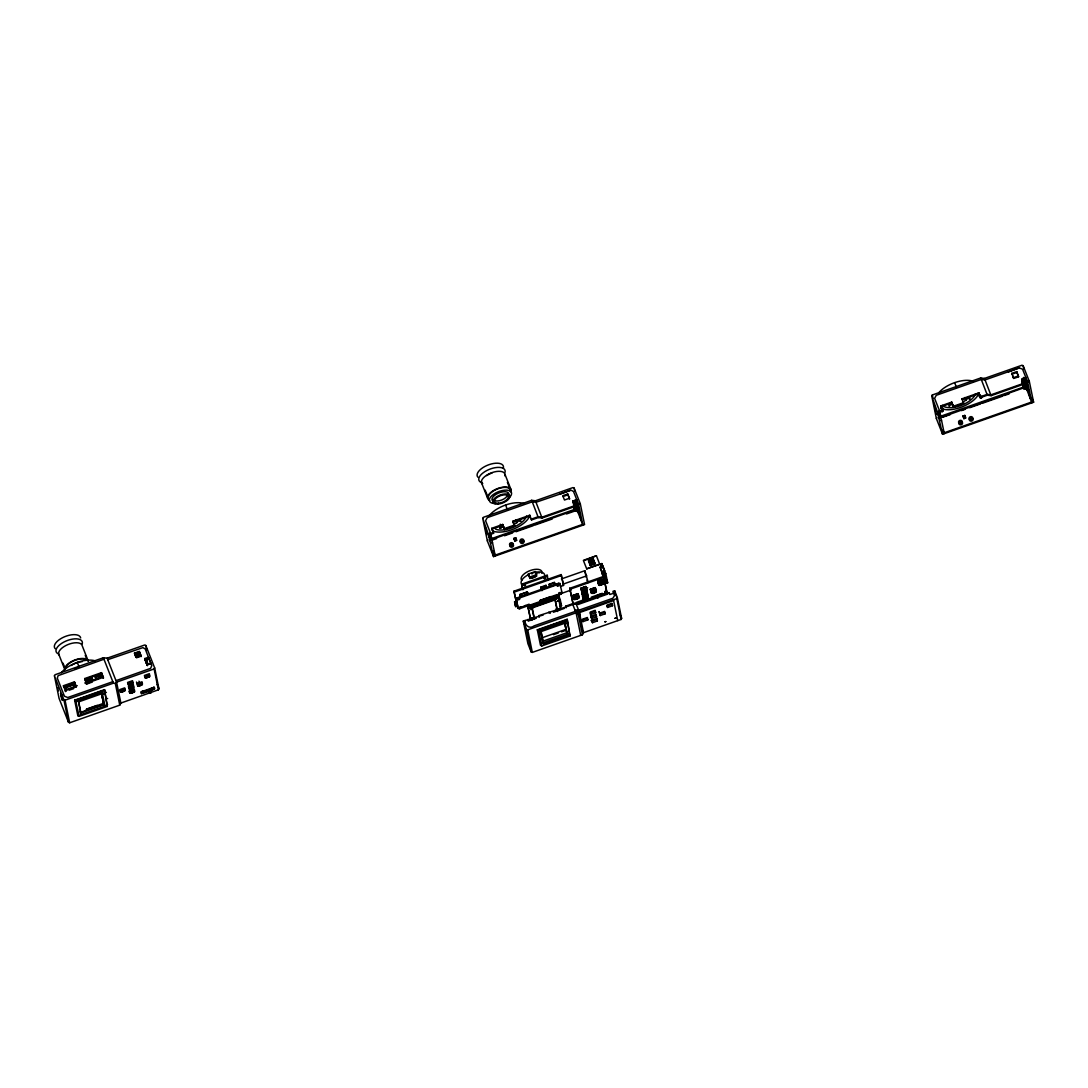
<?xml version="1.0" encoding="UTF-8"?>
<svg xmlns="http://www.w3.org/2000/svg" width="1088" height="1088" viewBox="0 0 1088 1088"><rect width="100%" height="100%" fill="white"/><g stroke="black" fill="none" stroke-linecap="round" stroke-linejoin="round"><path stroke-width="1.5" d="M142.202 692.349L143.344 692.158L142.31 692.294M143.249 691.914L143.154 691.805M148.539 676.178L146.241 676.682L147.506 676.994M153.082 688.296L152.959 689.058L152.388 688.5M153.231 688.391L152.456 688.786M531.175 609.362L530.74 609.566M560.13 592.375C556.39 595.095 563.067 592.634 558.688 593.096M953.387 406.259L963.533 402.696L963.71 403.526L953.564 407.089L951.742 402.084L940.78 405.946C944.343 406.776 942.698 414.922 941.011 410.53M104.516 689.642L107.318 706.425L79.138 716.339L77.819 715.673L74.637 700.155L104.516 689.642L107.318 706.425L106.774 705.038L107.617 704.738M567.188 619.262L569.976 636.058L541.797 645.973L540.491 645.306L537.309 629.789L567.188 619.262L569.976 636.058L569.432 634.671M593.014 562.686L592.498 563.407M133.334 691.587C133.498 689.67 129.418 692.539 132.083 692.308M979.758 394.495L979.771 395.23M524.987 620.486C524.824 625.845 529.802 629.326 534.14 625.858L575.498 611.32L579.251 611.782L579.428 612.612L578.313 614.72L579.251 611.782L576.273 604.234L572.519 603.772L565.692 606.166L565.869 607.009M54.427 675.811L54.985 674.764L103.374 657.737L107.127 658.199L144.65 645.007L145.806 645.456L154.659 667.896L158.943 688.786L158.386 689.833L120.877 703.052L119.762 705.146L69.673 722.772L68.517 722.31L59.065 698.374L54.427 675.811L63.879 699.747L68.517 722.31M158.386 689.833L154.102 668.943L154.659 667.896M482.732 518.391L483.29 517.344L531.665 500.317L535.432 500.793L572.954 487.587L574.097 488.036L580.285 503.69L584.569 524.593L493.544 556.607L487.37 540.954L482.732 518.391L489.763 538.206L491.477 537.608L490.62 533.446L485.588 520.703L487.22 517.657L532.263 501.813L536.017 502.275L571.2 490.212L573.539 491.558L578.571 504.302L582.869 525.191M487.37 540.954L487.927 539.906M543.252 614.965L523.287 621.098L527.911 643.661L531.189 651.943L532.331 652.392L582.42 634.78L583.535 632.672L579.428 612.612L613.605 600.576M582.95 631.176L583.535 632.672L621.058 619.466L616.774 598.577L617.331 597.53L614.652 590.743L612.938 591.342L614.516 595.639L612.843 598.25L578.666 610.286L574.899 609.81M621.058 619.466L621.615 618.419L617.331 597.53M931.763 396.032L932.321 394.985L980.696 377.971L984.463 378.434L1021.986 365.228L1023.128 365.677L1029.316 381.344L1033.6 402.234L942.575 434.262L936.387 418.594L931.763 396.032L938.794 415.861L940.508 415.249L939.651 411.087L934.619 398.358L936.238 395.311L981.281 379.454L985.048 379.916L1019.238 367.907L1022.57 369.199L1027.602 381.942L1031.886 402.832L1026.691 389.259L1023.359 387.967L939.61 417.969M936.387 418.594L936.945 417.547M518.31 608.45L516.188 598.917L517.426 597.747L558.43 583.318A2.734 1.265 -21.5 0 1 559.939 583.508L560.293 584.378A2.734 1.265 -21.5 0 0 558.77 584.174L517.766 598.604C514.964 600.195 516.542 608.94 519.833 608.654L560.823 594.225L562.074 593.055L559.953 583.522M561.367 593.858L561.734 592.198L562.074 593.055M521.084 519.003L514.012 524.579L512.829 521.574M530.25 606.941L529.298 606.696M558.47 584.773L557.287 586.174L558.878 585.494L556.838 585.249L557.573 584.392M532.807 618.487L531.57 618.569L532.522 618.678M557.015 598.55C554.581 598.672 558.674 598.604 556.43 598.237M586.949 599.162C589.397 600.277 582.991 601.147 586.364 599.298C589.492 597.339 582.678 599.121 585.929 599.597M602.14 583.821C603.146 581.686 598.142 584.474 601.052 584.365M970.115 396.644L963.03 402.22M63.879 699.747L65.035 700.196L113.41 683.182L115.301 683.414L116.579 682.149L154.102 668.943M523.287 621.098L526.551 629.381L527.707 629.83L576.082 612.816L577.959 613.047L579.251 611.782L616.774 598.577M534.466 616.692L530.699 619.793L527.816 606.628L557.94 596.034L560.823 609.198L557.192 610.477L554.703 598.291L555.288 599.801L532.25 607.906L531.651 606.397L534.154 618.582M554.554 600.127L558.321 597.013L528.21 607.621L530.699 619.793L532.998 618.99M123.42 690.88C125.324 688.881 119.83 690.676 122.264 691.288M132.097 687.82C133.946 685.576 128.153 688.106 131.24 688.187M574.831 595.598L576.218 595.014M577.266 598.155C579.183 596.156 573.662 597.965 576.11 598.563M585.942 595.109C587.86 593.096 582.338 594.905 584.786 595.517M595.748 596.795L595.095 596.89M605.105 591.355L604.778 592.022L605.472 591.233M942.358 411.495L942.154 411.604M102.585 676.736L102.925 677.593L102.585 676.736L84.769 683.006M556.43 584.025L556.798 584.854M152.959 688.704L152.742 688.786M528.646 575.457L528.346 574.015L535.187 571.608L536.697 576.123L529.87 578.53L529.013 575.253M525.096 584.8C522.022 587.275 528.605 584.324 523.831 585.072M940.889 408.53L941.65 407.769L940.78 405.946M544.802 577.932L545.292 576.953L543.864 577.918L545.958 578.177L544.326 578.87L544.966 577.932M518.35 598.21L519.547 598.237L518.758 598.985M518.908 598.971C516.392 601.066 522.226 598.495 518.514 599.053M583.154 588.105L584.664 588.01M592.634 589.179L594.13 589.084M559.382 494.346L570.207 490.253M1008.413 371.987L1019.238 367.907M567.691 493.979L562.782 495.706L564.482 500.018L569.391 498.29L567.691 493.979L569.568 499.12L569.391 498.29M562.958 496.55L567.868 494.822M103.958 659.219L58.126 675.648L57.297 678.123L64.437 696.225L67.769 697.517L112.826 681.686M107.712 659.695L142.895 647.618L145.248 648.978L151.178 664.387M135.782 656.839L134.477 653.126L139.4 651.399L141.263 656.54L139.563 652.229M490.797 534.29L493.571 533.31L491.749 528.306L502.71 524.443L504.533 529.448L514.678 525.885L512.965 521.166L529.802 515.236L531.502 519.955L538.315 517.562L542.082 518.038L574.981 506.45L573.05 501.146L576.803 499.827L581.114 520.758M491.926 529.135L502.887 525.273L502.71 524.443M514.678 525.885L513.142 521.995L529.965 516.079L529.802 515.236M573.226 501.99L576.98 500.657L576.817 499.854M136.381 656.54L140.447 655.112L139.046 651.549L140.692 656.309L136.626 657.737L134.98 652.977L136.163 656.554M141.1 655.697L136.177 657.438L134.477 653.126M488.92 534.045L493.394 532.467L491.749 528.306M504.37 528.618L514.502 525.042M74.419 681.863L74.582 682.693L63.621 686.555L63.444 685.712L74.419 681.863L76.35 686.773L65.389 690.635L65.566 691.478L66.246 690.336M574.818 505.621L541.906 517.194L538.152 516.732L531.325 519.126L531.502 519.955M578.571 504.302L580.285 503.69M84.674 678.572L86.673 684.039L84.674 678.572L101.497 672.656L103.319 677.294L85.762 683.631M84.837 679.415L101.66 673.486L101.497 672.656M144.976 659.546L144.745 658.566L148.512 657.247L149.029 658.974L146.268 659.777L146.962 663.095M66.395 689.778L65.878 687.29L73.44 684.624L74.188 686.555M87.448 681.768L87.04 679.837L92.126 678.042L92.861 680.163L87.693 681.469L88.087 683.414M95.771 678.844L95.363 676.899L100.45 675.118C103.741 677.511 94.969 680.544 95.472 677.375L100.545 675.594M148.689 658.104L144.922 659.396L147.41 665.706L144.745 658.566M65.919 687.453L73.467 684.787M92.222 678.518L87.135 680.313L87.788 681.945M491.11 538.791L575.647 509.048M493.408 550.936L495.081 555.179L582.692 524.348L577.66 511.618L574.818 510.258L491.259 539.648L490.062 533.147M65.878 687.29L66.681 689.37L77.234 685.658M493.544 556.607L489.845 540.695L491.545 540.097L490.566 535.282L491.477 537.608M496.618 538.56L491.844 540.233L490.362 532.97M504.56 535.758L512.516 532.957L512.339 532.127M516.011 531.733L533.174 525.694L532.998 524.851M534.766 525.137L552.242 518.976M566.549 513.944L574.505 511.156L573.675 507.117L574.328 510.313M69.306 690.159L73.644 688.636M92.317 682.054L87.53 683.74L87.353 682.91M490.756 543.021L492.47 542.409L491.545 540.097M148.077 664.455L150.81 663.49M147.234 664.877L151.001 663.558M62.968 694.688L61.037 695.368L60.724 694.552M514.053 538.37L515.766 537.771L516.351 539.267L516.596 540.437L514.882 541.035L514.053 538.37L514.882 541.035M514.298 539.539L515.998 538.941L515.766 537.771M514.638 539.866L516.351 539.267M115.994 680.653L150.593 668.358L151.803 665.57L149.002 658.811M102.19 690.907L75.575 700.278L79.138 716.339L78.594 714.952M104.611 690.05L103.754 690.363L104.298 691.737L76.119 701.651L74.637 700.155M1016.722 371.62L1016.899 372.463L1011.976 374.19L1011.813 373.361L1016.722 371.62L1018.599 376.761L1014.914 378.066M78.472 701.95L102.381 693.532L104.965 706.126L81.056 714.544L79.914 711.661M105.114 692.838L106.406 692.376M137.578 685.902L137.088 683.509L141.998 681.782L142.487 684.175M1012.547 375.632L1013.676 378.502L1013.513 377.658L1018.422 375.931M138.217 686.202L142.283 684.774L141.875 682.788L137.809 684.216L138.217 686.202L137.374 684.053M106.366 698.918L107.658 698.455M978.819 392.89L978.996 393.72L962.173 399.636L961.996 398.806L978.819 392.89L980.533 397.61L987.346 395.202L991.114 395.678L1024.012 384.105L1022.081 378.801L1025.834 377.468M951.742 402.084L951.918 402.927L940.943 406.776L942.589 410.951L939.828 411.93M130.438 693.355L134.504 691.927L134.096 689.942L130.03 691.37L130.438 693.355L129.594 691.206M1022.244 379.63L1026.011 378.311L1025.848 377.509L1030.132 398.398M86.455 709.131L97.199 705.35M86.292 709.417L103.822 703.242L104.965 706.126M80.716 712.327L103.754 704.222L101.578 693.559M101.755 694.035L103.945 704.684L80.893 712.803L78.39 700.618M141.032 691.886L154.183 687.262L151.178 688.323L151.613 690.268L144.486 692.77C145.642 689.37 139.278 691.492 141.426 693.627L144.337 692.322L141.426 693.627M937.938 411.699L942.426 410.122L942.589 410.951M980.356 396.766L987.17 394.373L990.937 394.835L1023.835 383.262M150.035 689.221L145.452 690.826L145.683 691.927L148.267 691.016L148.036 689.914L149.165 693.314L151.164 692.607L150.035 689.221L151.164 692.607M77.819 715.673L78.676 715.374M154.591 689.003C146.526 690.69 156.944 690.159 154.183 687.262M1027.602 381.942L1029.316 381.344M148.947 692.213L150.933 691.519M940.141 416.432L1024.678 386.689M942.575 434.262L938.862 418.336L940.576 417.738L939.583 412.937L940.508 415.249M942.466 417.316L950.409 414.514M965.042 409.374L961.534 410.611L961.37 409.768M969.721 407.728L980.642 403.879M1002.864 396.073L982.206 403.335L982.029 402.506M1004.455 395.502L1009.215 393.829M939.787 420.662L941.487 420.063L940.576 417.738M963.084 416.01L964.784 415.412L965.382 416.908L965.614 418.078L963.914 418.676L963.084 416.01L963.914 418.676M963.669 417.506L965.382 416.908M535.187 571.608C540.464 575.838 530.577 580.149 529.57 577.089L536.411 574.682M1031.723 402.002L944.112 432.82L942.997 429.991M583.426 560.306L596.414 555.737L599.692 564.278L586.704 568.847L583.522 560.81L596.414 555.737M588.826 560.266L592.892 558.838L594.293 562.401L594.538 563.598L590.471 565.026L588.826 560.266L589.07 561.476L593.137 560.048L592.892 558.838M522.566 588.894L521.601 584.215L547.142 575.226L547.495 576.096L521.941 585.086L522.906 589.778M594.293 562.401L590.226 563.829L590.471 565.026M513.958 591.192L516.351 602.018L513.958 591.192L561.15 574.586L563.543 585.426L560.388 586.527M514.311 592.09L561.503 575.484M588.322 560.415L590.199 565.556L595.109 563.815L594.946 562.986M601.406 566.957L600.794 563.924L601.814 563.557L605.812 573.689L607.689 582.801L606.655 583.168L603.228 574.478M561.422 578.938L584.814 570.71L588.159 582.298M520.241 597.067L519.724 594.565L527.286 591.913L528.074 594.007L527.313 592.076L519.765 594.728M541.294 589.057L540.886 587.112L545.972 585.33L546.706 587.438L541.538 588.758L541.933 590.702M549.222 584.188L554.295 582.393C557.6 584.882 548.325 588.146 549.222 584.188L549.617 586.133M540.981 587.588L544.789 586.255M549.318 584.664L554.39 582.869M602.575 574.872L600.114 567.052L602.847 566.086L604.67 570.778L601.895 571.567L602.575 574.872L604.275 574.26L603.636 571.132L606.655 583.168M528.034 593.844L520.526 596.659L519.724 594.565M563.434 584.025L586.826 575.797M515.698 606.628L514.57 601.827L516.487 601.147L516.814 601.977L514.882 602.657L515.698 606.628L517.63 605.948L516.487 601.147M604.792 574.056L605.812 573.689M515.372 605.798L517.303 605.118M569.745 588.322L603.459 576.463L603.826 577.361L606.968 592.688L573.254 604.561L569.745 588.322L573.254 604.561M570.098 589.22L603.826 577.361M524.484 605.826L529.135 604.194M539.988 600.372L550.841 596.55M521.07 607.24L525.803 605.581M539.988 600.59L557.342 594.483M560.415 593.803L571.336 589.954M603.187 580.992L598.278 582.719L598.767 585.113L597.679 581.223L602.602 579.496L603.677 583.386L602.208 579.85L598.155 581.278L599.406 585.426L603.473 583.998L603.065 582.012L598.998 583.44L599.406 585.426M552.024 597.774L558.593 595.462L560.252 599.665L561.503 605.744L560.211 606.193L559.817 605.2L560.823 609.198L555.927 608.954M580.87 588.214L581.958 592.117L580.87 588.214L585.779 586.486L586.418 588.186L587.656 587.751M539.199 603.296L541.919 602.344M597.829 583.1L598.74 582.774M581.454 589.71L586.378 587.982L586.867 590.39L581.713 592.334L582.801 596.224L581.713 592.334M582.189 590.43L586.255 589.002L585.398 586.84L581.332 588.268L582.597 592.416L586.663 590.988M560.252 599.665L558.96 600.114L557.94 596.034M573.036 595.381L577.946 593.654L578.544 595.15L579.034 597.557L574.124 599.284L573.036 595.381L574.124 599.284M590.335 589.288L595.258 587.561L595.843 589.057L596.333 591.464L591.423 593.191L590.335 589.288L591.423 593.191M574.763 599.583L574.355 597.598L578.422 596.17L578.83 598.155L574.763 599.583L573.498 595.435L577.565 594.007L579.034 597.557M582.583 594.374L582.175 592.389L584.895 591.437M590.811 589.342L594.864 587.914L596.129 592.062L592.062 593.49L590.811 589.342L591.219 591.328M573.621 596.877L578.544 595.15M582.298 593.83L587.221 592.09L585.806 588.826M590.934 590.784L595.843 589.057M583.44 596.523L583.032 594.538L587.098 593.11M591.654 591.505L595.721 590.077M582.556 596.455L583.644 600.345L582.556 596.455L586.582 595.109L586.038 596.183L584.487 595.979L584.95 595.449L585.657 597.285M583.032 596.51L584.283 600.644L583.032 596.51L587.506 595.095M583.154 597.951L588.064 596.21L587.479 594.714M583.875 598.658L587.942 597.23M539.199 617.25L538.723 615.658L565.991 606.914L566.168 607.757L565.692 606.166M575.96 602.575L583.617 599.869M591.287 597.176L602.018 593.409M598.305 594.973L602.589 593.477M567.229 606.533L571.322 605.091M536.302 618.256L529.081 620.799L528.918 619.97M553.384 612.245L564.563 608.314M576.273 604.234L609.185 592.661L609.906 594.51L613.673 593.178M578.014 604.52L607.784 594.048M607.594 607.471L612.503 605.73L612.014 603.337L607.09 605.064L607.594 607.471L606.995 605.962L611.918 604.234L612.503 605.73M570.37 634.794L543.728 644.178L541.144 631.57L565.039 623.166L567.637 635.759L564.55 623.438M590.77 614.462L595.694 612.734L595.204 610.327L590.281 612.054L590.77 614.462L590.186 612.966L595.095 611.238L595.694 612.734M591.151 616.162L596.061 614.434L596.55 616.842L591.641 618.569L590.553 614.666L591.641 618.569M599.746 613.129L604.67 611.402L605.159 613.809L600.25 615.536L599.162 611.633L600.25 615.536M591.042 617.073L595.966 615.332L596.55 616.842M599.651 614.04L604.574 612.313L605.159 613.809M582.937 621.629L587.86 619.902L587.37 617.494L582.447 619.222L582.937 621.629L582.352 620.133L587.262 618.406L587.86 619.902M542.069 637.786L565.706 629.462M590.934 620.595L597.244 618.378M553.52 634.658L558.294 632.971M561.476 631.856L566.263 630.17M597.38 620.962L596.795 619.466L591.872 621.194L592.47 622.69L597.38 620.962L596.89 618.555M543.728 644.178L542.586 641.281L566.494 632.876M940.658 408.558L941.474 408.544M140.298 684.855L141.562 685.168L139.318 685.957L140.787 683.808L138.897 684.746L140.162 685.059M594.143 592.144L595.408 592.457L593.518 593.395L594.986 591.246L592.742 592.035L594.007 592.348M605.513 593.382L605.322 593.395M979.771 395.134L978.996 393.734C977.772 396.644 982.6 400.248 981.73 396.209M556.58 597.094L555.642 597.842M1024.515 388.742L1023.522 388.797L1022.04 381.548M517.97 607.607L519.833 608.654M953.333 404.967L948.246 404.342M499.215 526.701L504.302 527.326M533.093 607.852L528.21 607.621L527.816 606.628M980.193 396.753L980.56 398.181M575.362 500.398L577.837 512.448L575.09 501.337M537.309 629.789L538.791 631.285L541.797 645.973L541.253 644.586M942.262 410.094L942.956 411.087M1031.75 397.542L1033.6 402.234M1016.899 372.463L1018.599 376.761M1011.813 373.361L1013.513 377.658M984.463 378.434L991.114 395.678M980.696 377.971L987.346 395.202M979.064 394.958L980.41 398.14M964.77 397.542L965.954 400.534M961.996 398.806L963.71 403.526M954.611 382.65L956.488 387.382M965.614 418.078L964.784 415.412M951.918 402.927L953.564 407.089M938.794 415.861L937.883 413.535L938.862 418.336M615.128 593.572L615.917 595.585M600.794 563.924L601.854 566.617L602.847 566.086M605.404 577.007L607.689 582.801M619.48 612.993L621.615 618.419M600.114 567.052L601.895 571.567M606.968 592.688L603.459 576.463M595.109 563.815L593.246 558.674M593.137 560.048L594.538 563.598M600.141 580.366L600.78 582.066M598.155 581.278L598.998 583.44M597.679 581.223L598.318 582.923M595.748 589.968L596.333 591.464M597.938 598.169L596.877 595.476L597.271 597.38M592.797 588.431L593.436 590.131M586.99 580.108L587.996 582.651M586.282 588.894L586.867 590.39M586.242 590.961L587.71 594.497L587.221 592.09M583.331 587.357L583.957 589.057M584.174 591.464L584.8 593.164M581.74 590.254L582.597 592.416M582.175 592.389L583.032 594.538M575.498 594.524L576.123 596.224M573.498 595.435L574.355 597.598M535.432 500.793L542.082 518.038M531.665 500.317L538.315 517.562M563.543 585.426L561.15 574.586M558.43 583.318L558.77 584.174M561.462 592.606L561.802 593.463M560.497 593.382L560.823 594.225M559.844 601.542L561.503 605.744M504.941 474.246L511.142 489.94M507.389 482.324L510.476 490.171M515.739 519.887L516.922 522.893M540.886 587.112L541.634 589.234M505.594 505.009L507.457 509.742M532.018 573.988L531.719 573.254A12.498 5.794 -21.5 0 1 544.571 576.49M515.998 538.941L516.596 540.437M528.346 574.015L529.57 577.089M538.723 615.658L539.022 616.406M502.887 525.273L504.533 529.448M500.303 524.266L501.486 527.272M485.166 490.13L488.267 497.991M541.144 631.57L540.6 630.197L543.184 642.79L567.079 634.372L564.822 623.356M481.413 482.514L487.614 498.222M521.601 584.215L521.941 585.086M531.529 617.848L532.318 619.847M517.426 597.747L517.766 598.604M516.882 598.114L517.222 598.971M516.46 598.522L516.8 599.366M516.188 598.917L516.528 599.774M518.881 607.838L519.207 608.695M518.364 607.77L518.69 608.627M489.763 538.206L488.852 535.894L489.845 540.695M514.57 601.827L514.882 602.657M157.175 684.298L158.943 688.786M146.268 659.777L148.05 664.292M148.267 691.016L149.165 693.314M138.951 681.142L139.59 682.856M136.49 682.013L137.088 683.509M130.329 684.175L130.954 685.889M129.2 691.574L129.798 693.07L129.309 690.662L134.218 688.935L134.708 691.329M107.127 658.199L116.579 682.149L120.877 703.052M103.374 657.737L113.41 683.182M101.66 673.486L103.496 678.123L103.034 676.546M95.363 676.899L96.016 678.545M85.245 655.343L87.094 660.049M103.945 704.684L101.796 695.572M87.04 679.837L87.693 681.469M77.289 662.415L79.152 667.148A21.814 10.118 -21.5 0 0 75.181 668.753M74.582 682.693L76.228 686.868L76.065 686.025M63.036 663.163L64.886 667.869M58.657 653.97L64.845 669.664A12.498 5.807 -21.5 0 1 75.439 659.777A12.498 5.807 -21.5 0 1 88.373 661.395L82.185 645.687A12.498 5.807 -21.5 0 0 67.714 644.667A12.498 5.807 -21.5 0 0 59.364 655.316M63.444 685.712L65.566 691.478M61.54 698.115L62.451 700.427L60.547 693.301L61.853 699.339M1023.128 365.677L1023.794 368.9M1024.393 378.053L1026.854 390.089L1024.121 377.686M1023.781 377.373L1026.256 389.422M1023.726 378.719L1025.875 389.164M1023.305 378.515L1025.454 388.96M1022.842 378.366L1024.814 387.981M1022.693 379.902L1024.338 387.913M1022.135 378.95L1022.312 379.78M1022.203 379.889L1024.012 388.742M977.962 393.19L978.139 394.019M941.066 406.694L941.242 407.538M941.487 420.063L944.289 433.663M939.379 410.611L940.698 417.044M939.624 414.079L940.29 417.302L939.393 412.42M932.321 394.985L932.987 398.208M934.633 406.273L936.292 414.324M614.652 590.743L615.645 595.558M613.442 599.746L617.726 620.636M609.185 592.661L609.348 593.504M601.814 563.557L602.752 568.113M599.692 564.278L586.704 568.847M602.602 579.496L603.092 581.903M602.208 579.85L602.616 581.835M574.097 488.036L574.763 491.246M590.022 564.713L590.199 565.556M575.09 500.045L577.565 512.094M574.709 501.078L576.681 510.68M574.274 500.874L576.259 510.476M573.825 500.725L575.96 511.17M573.335 500.657L575.307 510.258M573.104 501.296L573.281 502.139M572.846 500.643L574.994 511.088M584.814 570.71L586.146 577.198M588.064 596.21L588.554 598.618L587.085 595.068L587.493 597.054M585.779 586.486L588.35 599.216M591.967 620.296L592.47 622.69M577.946 593.654L578.449 596.061M577.959 613.047L582.42 634.78M580.72 635.378L576.082 612.816L572.519 603.772L572.682 604.602M558.593 595.462L559.218 598.509M554.295 582.393L554.69 584.338M557.6 611.51L555.111 599.325L532.059 607.43L534.426 618.555M547.142 575.226L548.107 579.904M545.972 585.33L546.366 587.275M550.025 612.544L550.188 613.374M548.869 612.095L549.046 612.925M528.945 515.535L529.108 516.378M540.328 630.265L542.586 641.281M512.965 521.166L513.142 521.995M527.286 591.913L527.789 594.402M527.762 619.521L528.224 621.098M527.707 629.83L532.331 652.392M526.551 629.381L531.189 651.943M493.394 532.467L493.571 533.31M492.048 529.054L492.211 529.883M492.47 542.409L495.258 556.009M490.266 534.834L491.436 540.491M485.275 527.014L486.934 535.065M145.806 645.456L146.785 650.27M146.73 660.09L147.397 663.299M149.831 676.11L149.342 673.703L144.432 675.43L144.922 677.838M145.846 659.75L146.499 662.946M145.37 659.668L146.023 662.878M140.447 655.112L140.692 656.309M133.022 683.101L132.532 680.694L127.609 682.434L128.112 684.828M125.188 690.268L124.698 687.861L119.775 689.602L120.278 691.995M115.301 683.414L119.762 705.146M100.64 672.955L100.803 673.798M100.45 675.118L100.844 677.062M92.126 678.042L92.521 679.986M78.526 701.678L81.056 714.544M73.44 684.624L73.943 687.126M63.743 686.46L63.906 687.303M65.035 700.196L69.673 722.772M57.637 687.657L58.303 690.88M579.428 612.612L580.013 615.713M1022.407 379.889L1023.849 387.899M1022.203 381.534L1023.359 387.967M573.09 500.643L574.818 510.258M61.35 672.615A21.814 10.118 -21.5 0 1 94.982 660.783M521.778 580.366A11.03 5.114 -21.5 0 1 530.495 570.452A11.03 5.114 -21.5 0 1 541.824 573.322M521.846 584.487A12.498 5.794 -21.5 0 1 528.714 574.518M537.186 572.778A11.03 5.114 -21.5 0 1 539.512 572.832M493.544 501.446A8.99 4.175 -21.5 0 1 498.508 493.082A8.99 4.175 -21.5 0 1 508.844 494.986M488.934 499.256A11.805 5.481 -21.5 0 1 498.263 488.648A11.805 5.481 -21.5 0 1 510.394 491.708M482.732 483.562A11.805 5.481 -21.5 0 1 482.066 482.283M486.662 475.633A11.805 5.481 -21.5 0 1 492.062 472.954M489.777 500.534A12.498 5.807 -21.5 0 1 496.672 488.92A12.498 5.807 -21.5 0 1 511.047 491.572M482.12 483.861A12.498 5.807 -21.5 0 1 491.994 472.627A12.498 5.807 -21.5 0 1 504.846 475.864M481.236 482.501A13.967 6.474 -21.5 0 1 488.934 469.526A13.967 6.474 -21.5 0 1 504.995 472.478M495.856 503.445A11.805 5.481 -21.5 0 1 490.715 496.89A11.805 5.481 -21.5 0 1 506.736 490.13A11.805 5.481 -21.5 0 1 509.089 497.869M507.457 494.333A7.453 3.454 -21.5 0 1 502.058 499.868A7.453 3.454 -21.5 0 1 493.857 500.072M477.945 477.224A13.967 6.474 -21.5 0 1 488.988 464.671A13.967 6.474 -21.5 0 1 503.336 468.289M978.901 393.026A21.814 10.118 -21.5 0 1 963.261 406.409A21.814 10.118 -21.5 0 1 941.8 408.68M971.992 417.928A1.89 1.673 -11.6 0 1 972.699 420.39A1.89 1.673 -11.6 0 1 969.816 420.689A1.89 1.673 -11.6 0 1 970.115 418.132M961.03 421.505A1.89 1.673 -11.6 0 1 962.486 423.545A1.89 1.673 -11.6 0 1 959.997 424.755A1.89 1.673 -11.6 0 1 958.977 422.498M938.686 392.836A21.814 10.118 -21.5 0 1 973.42 381.412M975.501 393.761A18.17 8.432 -21.5 0 1 960.255 405.77A18.17 8.432 -21.5 0 1 942.466 405.389M529.502 516.406A21.814 10.118 -21.5 0 1 513.359 529.122A21.814 10.118 -21.5 0 1 492.782 531.026M522.974 540.287A1.89 1.673 -11.6 0 1 523.763 542.613A1.89 1.673 -11.6 0 1 521.043 543.225A1.89 1.673 -11.6 0 1 520.73 540.79M522.009 540.151A1.89 1.673 -11.6 0 1 522.498 540.165M512.883 544.204A1.89 1.673 -11.6 0 1 512.829 546.761A1.89 1.673 -11.6 0 1 510 546.407A1.89 1.673 -11.6 0 1 511.034 543.959M488.852 516.27A21.814 10.118 -21.5 0 1 524.389 503.771M526.483 516.12A18.17 8.432 -21.5 0 1 513.454 527.258A18.17 8.432 -21.5 0 1 495.57 529.149M55.189 648.666A13.967 6.474 -21.5 0 1 64.518 636.779A13.967 6.474 -21.5 0 1 80.675 637.922M65.606 667.896A11.805 5.481 -21.5 0 1 75.507 660.103A11.805 5.481 -21.5 0 1 87.054 660.348M58.48 653.956A13.967 6.474 -21.5 0 1 66.178 640.968A13.967 6.474 -21.5 0 1 82.226 643.933M71.169 665.502A11.805 5.481 -21.5 0 1 82.28 661.599M103.482 694.008L104.326 693.763L103.564 693.872M121.965 691.75L124.263 691.098L121.965 691.75M129.431 683.672L131.73 683.019L129.431 683.672M129.798 684.597L132.097 683.93L129.798 684.597M130.642 688.704L132.94 688.051L130.642 688.704M131.485 692.825L133.783 692.172L131.485 692.825M146.608 677.593L148.92 676.94L146.608 677.593M500.031 528.333L500.888 528.088L500.031 528.333M520.173 521.247L521.03 521.002L520.214 521.179M519.71 607.335L521.478 606.832L519.71 607.335M529.407 608.002L530.808 607.607L529.407 608.002M539.458 632.944L540.314 632.699L539.485 632.876M541.62 643.498L542.477 643.266L541.661 643.443M557.328 601.297L558.171 601.052L557.328 601.297M558.158 609.212L559.558 608.818L558.158 609.212M566.046 623.601L566.889 623.356L566.073 623.533M568.208 634.154L569.065 633.91L568.208 634.154M573.566 603.745L574.981 603.35L573.621 603.636M575.81 599.039L578.109 598.386L575.81 599.039M583.277 590.947L585.575 590.294L583.277 590.947M583.644 591.872L585.942 591.219L583.644 591.872M600.454 584.882L602.766 584.229L600.454 584.882M605.023 592.688L606.424 592.294L605.064 592.579M604.955 621.819L605.798 621.574L604.955 621.819M615.046 618.27L615.903 618.025L615.046 618.27M949.062 405.974L949.919 405.742L949.09 405.919M969.204 398.888L970.061 398.643L969.231 398.82M980.682 397.759L981.539 397.514L980.682 397.759M136.408 653.385C138.326 657.41 139.726 649.998 136.408 653.385M136.503 653.888C138.434 657.914 139.835 650.515 136.503 653.888M510.966 544.286L511.85 544.408L510.966 544.286M521.465 540.6L522.349 540.709L521.465 540.6M590.349 561.177C592.28 565.202 593.681 557.804 590.349 561.177M590.254 560.66C592.171 564.686 593.572 557.287 590.254 560.66M959.997 421.94L960.881 422.049L959.997 421.94M970.482 418.241L971.38 418.35L970.523 418.146M149.219 674.723L145.153 676.151L145.561 678.137L149.627 676.709L149.219 674.723M132.41 681.714L128.343 683.142L128.751 685.127L132.818 683.699L132.41 681.714M133.375 684.814L128.452 686.542L128.955 688.949L133.865 687.208L133.375 684.814M124.576 688.881L120.51 690.309L120.918 692.294L124.984 690.866L124.576 688.881M133.253 685.821L129.186 687.262L129.594 689.234L133.661 687.806L133.253 685.821M566.426 619.983L538.247 629.898L538.791 631.285L566.97 621.37L566.426 619.983M497.828 504.098A8.99 4.175 -21.5 0 0 509.796 496.046A8.99 4.175 -21.5 0 0 496.359 496.93A8.99 4.175 -21.5 0 0 497.828 504.098M498.44 503.227A7.453 3.454 -21.5 0 0 508.341 496.563A7.453 3.454 -21.5 0 0 497.216 497.298A7.453 3.454 -21.5 0 0 498.44 503.227M970.115 419.846A1.89 1.673 -11.6 0 0 972.808 418.091A1.89 1.673 -11.6 0 0 969.884 416.962A1.89 1.673 -11.6 0 0 970.115 419.846M959.616 423.531A1.89 1.673 -11.6 0 0 962.309 421.79A1.89 1.673 -11.6 0 0 959.385 420.648A1.89 1.673 -11.6 0 0 959.616 423.531M521.084 542.191A1.89 1.673 -11.6 0 0 523.777 540.45A1.89 1.673 -11.6 0 0 520.853 539.308A1.89 1.673 -11.6 0 0 521.084 542.191M510.585 545.89A1.89 1.673 -11.6 0 0 513.278 544.15A1.89 1.673 -11.6 0 0 510.354 543.007A1.89 1.673 -11.6 0 0 510.585 545.89"/></g></svg>
